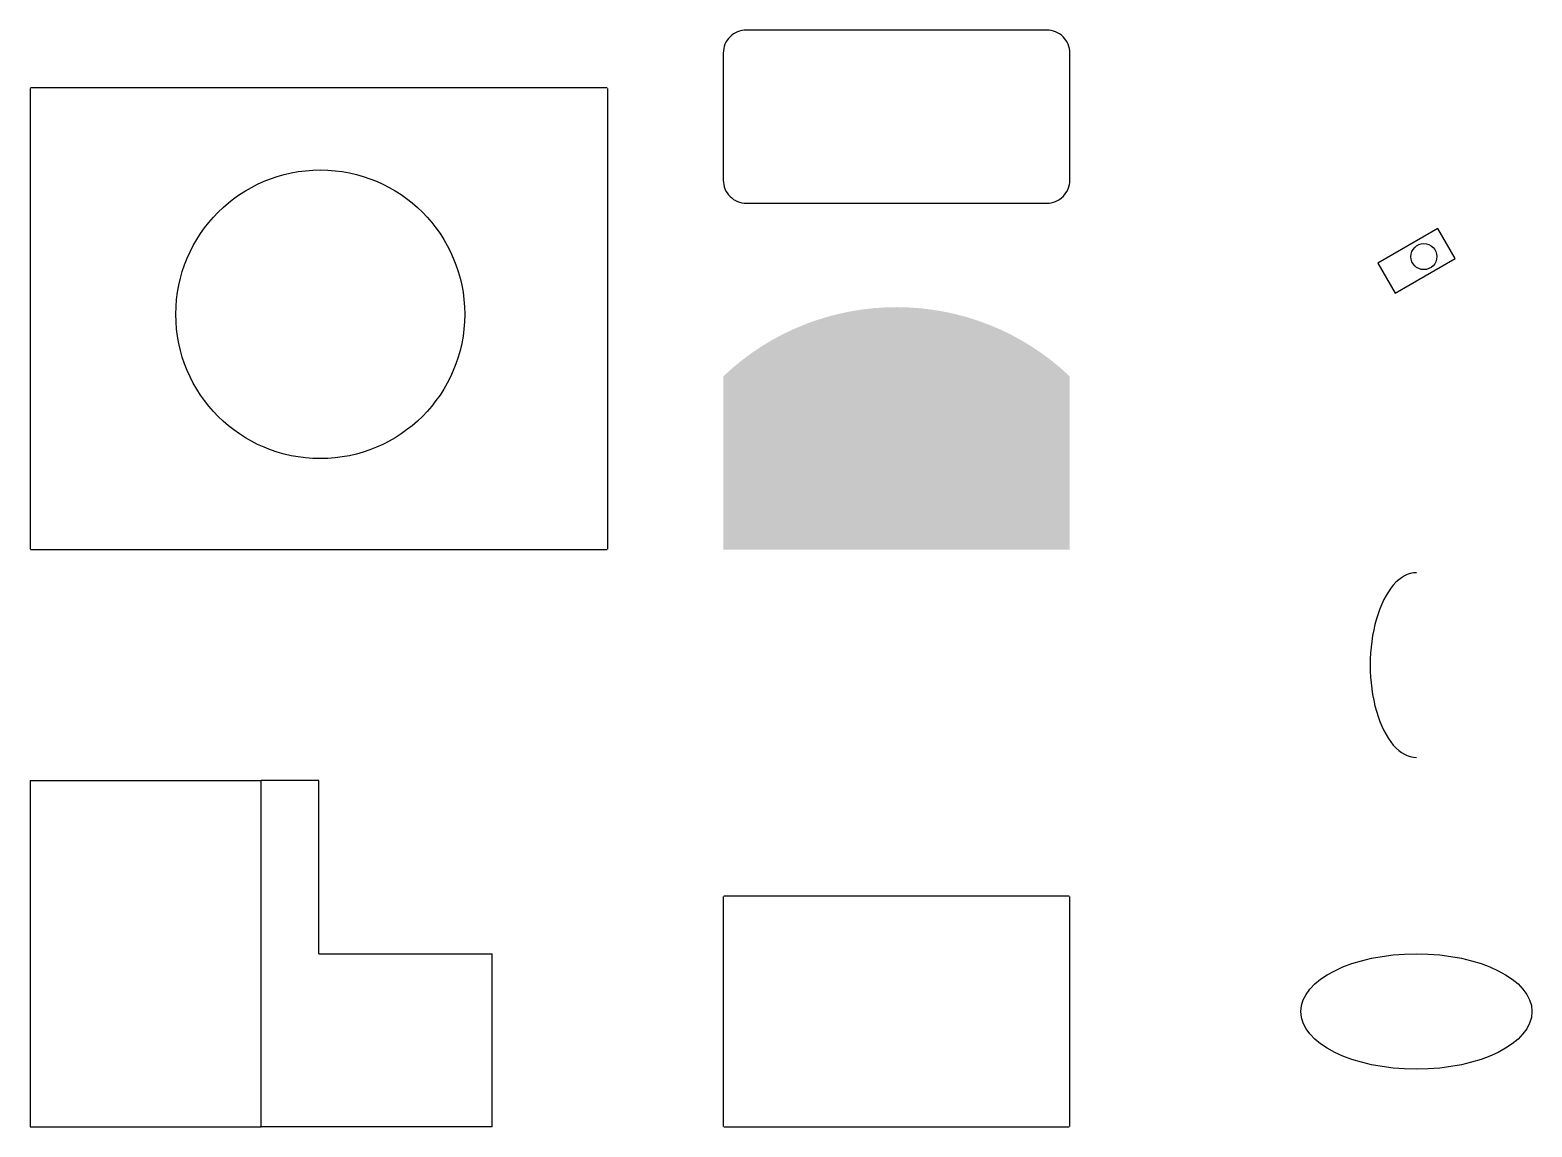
# Model space of a CAD drawing. Header units: metres. Extents: x 600010 to 600140, y 2500010 to 2500105.
import ezdxf

# ---------------------------------------------------------------- set-up
doc = ezdxf.new("R2010")
doc.units = ezdxf.units.M
for name, color, linetype in [('BUILDING', 7, 'Continuous'), ('BUND', 30, 'Continuous'), ('EQUIPMENT', 4, 'Continuous'), ('PAVING', 8, 'Continuous'), ('TANKS', 6, 'Continuous')]:
    doc.layers.add(name, color=color, linetype=linetype)

# ---------------------------------------------------------------- blocks, each defined once
blk = doc.blocks.new('PUMP')
for p, q in [((2, 1), (-2, 1)), ((-2, 1), (-2, -1)), ((2, -1), (2, 1)), ((-2, -1), (2, -1))]:
    blk.add_line(p, q)
blk.add_circle((0.5, 0), 0.75)

msp = doc.modelspace()

# ---------------------------------------------------------------- hatches: boundary and pattern name
at = {"layer": 'PAVING'}
msp.add_hatch(color=8, dxfattribs=at).paths.add_polyline_path([(600070, 2500060), (600100, 2500060), (600100, 2500075, 0.4), (600070, 2500075)])

# ---------------------------------------------------------------- linework, layer by layer
at = {"layer": 'BUILDING'}
for p, q in [((600010, 2500040), (600030, 2500040)), ((600010, 2500040), (600010, 2500010)), ((600035, 2500040), (600030, 2500040)), ((600030, 2500010), (600030, 2500040)), ((600035, 2500025), (600035, 2500040)), ((600099.95, 2500030), (600070.05, 2500030)), ((600070, 2500029.95), (600070, 2500010.05)), ((600100, 2500010.05), (600100, 2500029.95)), ((600035, 2500025), (600050, 2500025)), ((600050, 2500010), (600050, 2500025)), ((600010, 2500010), (600030, 2500010)), ((600050, 2500010), (600030, 2500010)), ((600070.05, 2500010), (600099.95, 2500010))]:
    msp.add_line(p, q, dxfattribs=at)
at = {"layer": 'BUND'}
for p, q in [((600010, 2500099.95), (600010, 2500060.05)), ((600059.95, 2500100), (600010.05, 2500100)), ((600060, 2500060.05), (600060, 2500099.95)), ((600010.05, 2500060), (600059.95, 2500060))]:
    msp.add_line(p, q, dxfattribs=at)
at = {"layer": 'EQUIPMENT'}
msp.add_ellipse((600130, 2500050), major_axis=(0, 8), ratio=0.5, start_param=0, end_param=3.141593, dxfattribs=at)
msp.add_ellipse((600130, 2500020), major_axis=(10, 0), ratio=0.5, dxfattribs=at)
at = {"layer": 'PAVING'}
msp.add_lwpolyline([(600072, 2500090), (600098, 2500090, 0.414214), (600100, 2500092), (600100, 2500103, 0.414214), (600098, 2500105), (600072, 2500105, 0.414214), (600070, 2500103), (600070, 2500092, 0.414214)], format="xyb", close=True, dxfattribs=at)
at = {"layer": 'TANKS'}
msp.add_circle((600035.12, 2500080.38), 12.5, dxfattribs=at)

# ---------------------------------------------------------------- block references
at = {"layer": 'EQUIPMENT', "xscale": 1.5, "yscale": 1.5, "rotation": 30}
msp.add_blockref('PUMP', (600130, 2500085), dxfattribs=at)

doc.saveas('drawing.dxf')
